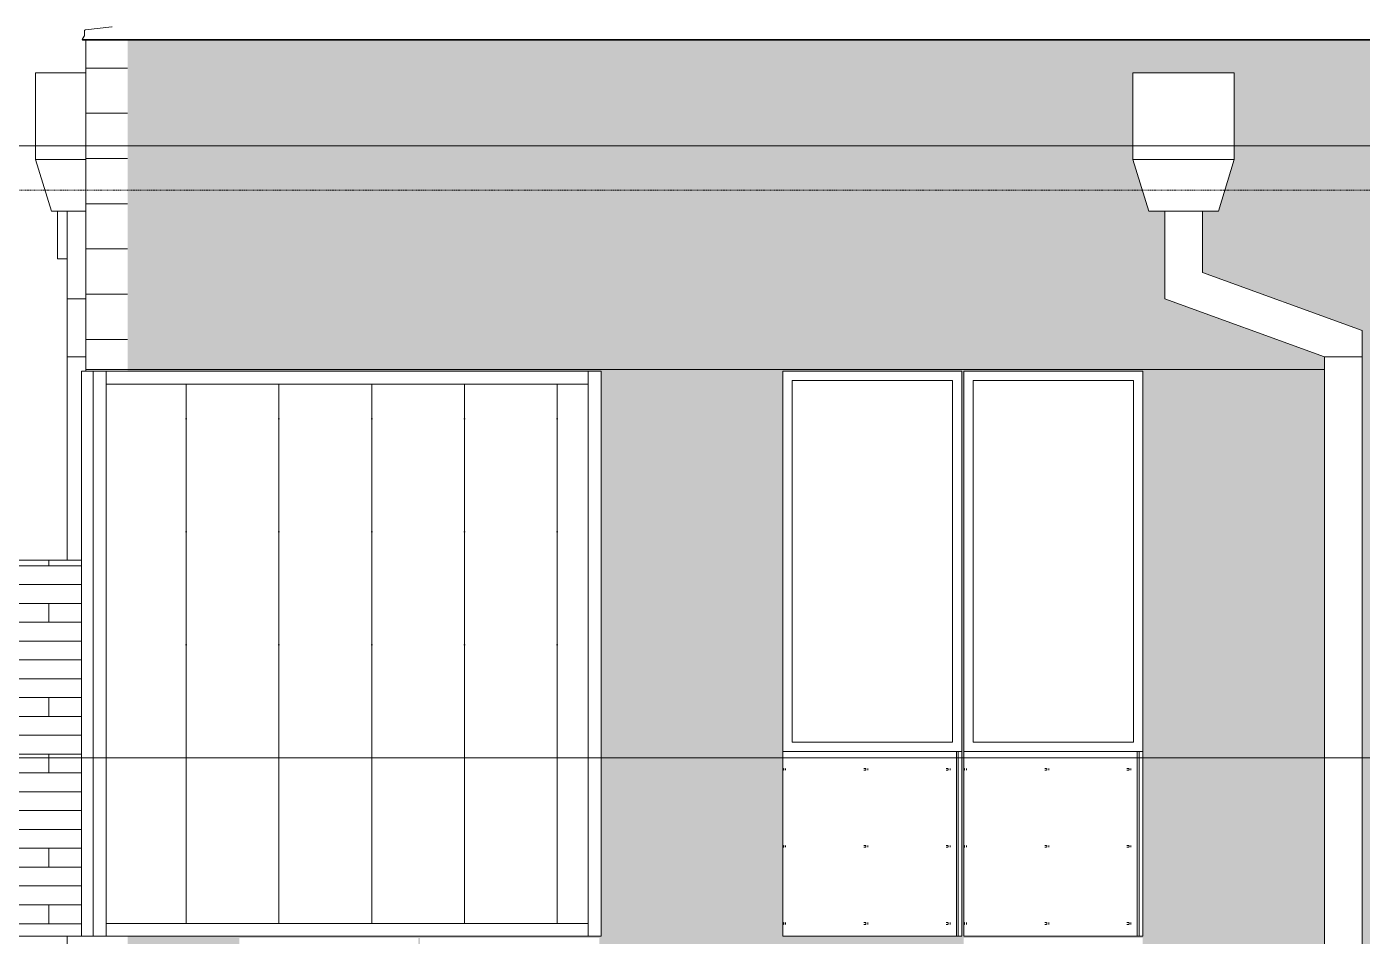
# Model space of a CAD drawing. Header units: inches. Extents: x 1747 to 7619, y -160 to 618.
# Drawn here: x 5073.1 to 5356.6, y 230.1 to 423.3 of the extents above; entities that cross this region are included whole.
import ezdxf

# ---------------------------------------------------------------- set-up
doc = ezdxf.new("R2010")
doc.units = ezdxf.units.IN
doc.header["$MEASUREMENT"] = 0
doc.linetypes.add('Aligning Line 1_8_', pattern=[0.25, 0.125, -0.125])
doc.linetypes.add('Grid Line 1_2_', pattern=[0.875, 0.5, -0.125, 0.125, -0.125])
for name, color, linetype, lineweight in [('0-4', 10, 'Continuous', 5), ('A-FLOR-1', 253, 'Continuous', 13), ('A-FLOR-LEVL-1', 51, 'Grid Line 1_2_', 9), ('A-GENM', 5, 'Continuous', 9), ('A-GLAZ', 151, 'Continuous', 13), ('A-GLAZ-1', 151, 'Continuous', 9), ('A-GLAZ-CWMG', 51, 'Continuous', 9), ('A-WALL', 113, 'Continuous', 13), ('A-WALL-PATT-1', 111, 'Continuous', 9), ('G-ANNO-SYMB-1', 9, 'Aligning Line 1_8_', 9)]:
    doc.layers.add(name, color=color, linetype=linetype, lineweight=lineweight)
pattern_1 = [(0, (7234.91, 140.604), (-120, 76.8), [0.392, -119.607]), (0, (7234.91, 140.996), (-120, 76.8), [0.392, -119.607]), (0, (7234.91, 150.204), (-120, 76.8), [0.392, -119.607]), (0, (7234.91, 150.596), (-120, 76.8), [0.392, -119.607]), (0, (7234.91, 159.804), (-120, 76.8), [0.392, -119.607]), (0, (7234.91, 160.196), (-120, 76.8), [0.392, -119.607]), (0, (7234.91, 169.404), (-120, 76.8), [0.392, -119.607]), (0, (7234.91, 169.796), (-120, 76.8), [0.392, -119.607]), (0, (7234.91, 179.004), (-120, 76.8), [0.392, -119.607]), (0, (7234.91, 179.396), (-120, 76.8), [0.392, -119.607]), (0, (7234.91, 188.604), (-120, 76.8), [0.392, -119.607]), (0, (7234.91, 188.996), (-120, 76.8), [0.392, -119.607]), (0, (7234.91, 198.204), (-120, 76.8), [0.392, -119.607]), (0, (7234.91, 198.596), (-120, 76.8), [0.392, -119.607]), (0, (7234.91, 207.804), (-120, 76.8), [0.392, -119.607]), (0, (7234.91, 208.196), (-120, 76.8), [0.392, -119.607]), (0, (7254.91, 140.604), (-120, 76.8), [0.392, -119.607]), (0, (7254.91, 140.996), (-120, 76.8), [0.392, -119.607]), (0, (7254.91, 150.204), (-120, 76.8), [0.392, -119.607]), (0, (7254.91, 150.596), (-120, 76.8), [0.392, -119.607]), (0, (7254.91, 159.804), (-120, 76.8), [0.392, -119.607]), (0, (7254.91, 160.196), (-120, 76.8), [0.392, -119.607]), (0, (7254.91, 169.404), (-120, 76.8), [0.392, -119.607]), (0, (7254.91, 169.796), (-120, 76.8), [0.392, -119.607]), (0, (7254.91, 179.004), (-120, 76.8), [0.392, -119.607]), (0, (7254.91, 179.396), (-120, 76.8), [0.392, -119.607]), (0, (7254.91, 188.604), (-120, 76.8), [0.392, -119.607]), (0, (7254.91, 188.996), (-120, 76.8), [0.392, -119.607]), (0, (7254.91, 198.204), (-120, 76.8), [0.392, -119.607]), (0, (7254.91, 198.596), (-120, 76.8), [0.392, -119.607]), (0, (7254.91, 207.804), (-120, 76.8), [0.392, -119.607]), (0, (7254.91, 208.196), (-120, 76.8), [0.392, -119.607]), (0, (7274.91, 140.604), (-120, 76.8), [0.392, -119.607]), (0, (7274.91, 140.996), (-120, 76.8), [0.392, -119.607]), (0, (7274.91, 150.204), (-120, 76.8), [0.392, -119.607]), (0, (7274.91, 150.596), (-120, 76.8), [0.392, -119.607]), (0, (7274.91, 159.804), (-120, 76.8), [0.392, -119.607]), (0, (7274.91, 160.196), (-120, 76.8), [0.392, -119.607]), (0, (7274.91, 169.404), (-120, 76.8), [0.392, -119.607]), (0, (7274.91, 169.796), (-120, 76.8), [0.392, -119.607]), (0, (7274.91, 179.004), (-120, 76.8), [0.392, -119.607]), (0, (7274.91, 179.396), (-120, 76.8), [0.392, -119.607]), (0, (7274.91, 188.604), (-120, 76.8), [0.392, -119.607]), (0, (7274.91, 188.996), (-120, 76.8), [0.392, -119.607]), (0, (7274.91, 198.204), (-120, 76.8), [0.392, -119.607]), (0, (7274.91, 198.596), (-120, 76.8), [0.392, -119.607]), (0, (7274.91, 207.804), (-120, 76.8), [0.392, -119.607]), (0, (7274.91, 208.196), (-120, 76.8), [0.392, -119.607]), (0, (7294.91, 140.604), (-120, 76.8), [0.392, -119.607]), (0, (7294.91, 140.996), (-120, 76.8), [0.392, -119.607]), (0, (7294.91, 150.204), (-120, 76.8), [0.392, -119.607]), (0, (7294.91, 150.596), (-120, 76.8), [0.392, -119.607]), (0, (7294.91, 159.804), (-120, 76.8), [0.392, -119.607]), (0, (7294.91, 160.196), (-120, 76.8), [0.392, -119.607]), (0, (7294.91, 169.404), (-120, 76.8), [0.392, -119.607]), (0, (7294.91, 169.796), (-120, 76.8), [0.392, -119.607]), (0, (7294.91, 179.004), (-120, 76.8), [0.392, -119.607]), (0, (7294.91, 179.396), (-120, 76.8), [0.392, -119.607]), (0, (7294.91, 188.604), (-120, 76.8), [0.392, -119.607]), (0, (7294.91, 188.996), (-120, 76.8), [0.392, -119.607]), (0, (7294.91, 198.204), (-120, 76.8), [0.392, -119.607]), (0, (7294.91, 198.596), (-120, 76.8), [0.392, -119.607]), (0, (7294.91, 207.804), (-120, 76.8), [0.392, -119.607]), (0, (7294.91, 208.196), (-120, 76.8), [0.392, -119.607]), (0, (7314.91, 140.604), (-120, 76.8), [0.392, -119.607]), (0, (7314.91, 140.996), (-120, 76.8), [0.392, -119.607]), (0, (7314.91, 150.204), (-120, 76.8), [0.392, -119.607]), (0, (7314.91, 150.596), (-120, 76.8), [0.392, -119.607]), (0, (7314.91, 159.804), (-120, 76.8), [0.392, -119.607]), (0, (7314.91, 160.196), (-120, 76.8), [0.392, -119.607]), (0, (7314.91, 169.404), (-120, 76.8), [0.392, -119.607]), (0, (7314.91, 169.796), (-120, 76.8), [0.392, -119.607]), (0, (7314.91, 179.004), (-120, 76.8), [0.392, -119.607]), (0, (7314.91, 179.396), (-120, 76.8), [0.392, -119.607]), (0, (7314.91, 188.604), (-120, 76.8), [0.392, -119.607]), (0, (7314.91, 188.996), (-120, 76.8), [0.392, -119.607]), (0, (7314.91, 198.204), (-120, 76.8), [0.392, -119.607]), (0, (7314.91, 198.596), (-120, 76.8), [0.392, -119.607]), (0, (7314.91, 207.804), (-120, 76.8), [0.392, -119.607]), (0, (7314.91, 208.196), (-120, 76.8), [0.392, -119.607]), (0, (7334.91, 140.604), (-120, 76.8), [0.392, -119.607]), (0, (7334.91, 140.996), (-120, 76.8), [0.392, -119.607]), (0, (7334.91, 150.204), (-120, 76.8), [0.392, -119.607]), (0, (7334.91, 150.596), (-120, 76.8), [0.392, -119.607]), (0, (7334.91, 159.804), (-120, 76.8), [0.392, -119.607]), (0, (7334.91, 160.196), (-120, 76.8), [0.392, -119.607]), (0, (7334.91, 169.404), (-120, 76.8), [0.392, -119.607]), (0, (7334.91, 169.796), (-120, 76.8), [0.392, -119.607]), (0, (7334.91, 179.004), (-120, 76.8), [0.392, -119.607]), (0, (7334.91, 179.396), (-120, 76.8), [0.392, -119.607]), (0, (7334.91, 188.604), (-120, 76.8), [0.392, -119.607]), (0, (7334.91, 188.996), (-120, 76.8), [0.392, -119.607]), (0, (7334.91, 198.204), (-120, 76.8), [0.392, -119.607]), (0, (7334.91, 198.596), (-120, 76.8), [0.392, -119.607]), (0, (7334.91, 207.804), (-120, 76.8), [0.392, -119.607]), (0, (7334.91, 208.196), (-120, 76.8), [0.392, -119.607]), (90, (7228.46, 155.2), (-120, 7e-15), [9.6, -67.2]), (90, (7234.91, 140.6), (-120, 7e-15), [0.392, -76.407]), (90, (7234.91, 150.2), (-120, 7e-15), [0.392, -76.407]), (90, (7234.91, 159.8), (-120, 7e-15), [0.392, -76.407]), (90, (7234.91, 169.4), (-120, 7e-15), [0.392, -76.407]), (90, (7234.91, 179), (-120, 7e-15), [0.392, -76.407]), (90, (7234.91, 188.6), (-120, 7e-15), [0.392, -76.407]), (90, (7234.91, 198.2), (-120, 7e-15), [0.392, -76.407]), (90, (7234.91, 207.8), (-120, 7e-15), [0.392, -76.407]), (90, (7235.3, 140.6), (-120, 7e-15), [0.392, -76.407]), (90, (7235.3, 150.2), (-120, 7e-15), [0.392, -76.407]), (90, (7235.3, 159.8), (-120, 7e-15), [0.392, -76.407]), (90, (7235.3, 169.4), (-120, 7e-15), [0.392, -76.407]), (90, (7235.3, 179), (-120, 7e-15), [0.392, -76.407]), (90, (7235.3, 188.6), (-120, 7e-15), [0.392, -76.407]), (90, (7235.3, 198.2), (-120, 7e-15), [0.392, -76.407]), (90, (7235.3, 207.8), (-120, 7e-15), [0.392, -76.407]), (90, (7244.61, 174.4), (-120, 7e-15), [9.6, -67.2]), (90, (7244.61, 203.2), (-120, 7e-15), [9.6, -67.2]), (90, (7254.91, 140.6), (-120, 7e-15), [0.392, -76.407]), (90, (7254.91, 150.2), (-120, 7e-15), [0.392, -76.407]), (90, (7254.91, 159.8), (-120, 7e-15), [0.392, -76.407]), (90, (7254.91, 169.4), (-120, 7e-15), [0.392, -76.407]), (90, (7254.91, 179), (-120, 7e-15), [0.392, -76.407]), (90, (7254.91, 188.6), (-120, 7e-15), [0.392, -76.407]), (90, (7254.91, 198.2), (-120, 7e-15), [0.392, -76.407]), (90, (7254.91, 207.8), (-120, 7e-15), [0.392, -76.407]), (90, (7255.3, 140.6), (-120, 7e-15), [0.392, -76.407]), (90, (7255.3, 150.2), (-120, 7e-15), [0.392, -76.407]), (90, (7255.3, 159.8), (-120, 7e-15), [0.392, -76.407]), (90, (7255.3, 169.4), (-120, 7e-15), [0.392, -76.407]), (90, (7255.3, 179), (-120, 7e-15), [0.392, -76.407]), (90, (7255.3, 188.6), (-120, 7e-15), [0.392, -76.407]), (90, (7255.3, 198.2), (-120, 7e-15), [0.392, -76.407]), (90, (7255.3, 207.8), (-120, 7e-15), [0.392, -76.407]), (90, (7274.91, 140.6), (-120, 7e-15), [0.392, -76.407]), (90, (7274.91, 150.2), (-120, 7e-15), [0.392, -76.407]), (90, (7274.91, 159.8), (-120, 7e-15), [0.392, -76.407]), (90, (7274.91, 169.4), (-120, 7e-15), [0.392, -76.407]), (90, (7274.91, 179), (-120, 7e-15), [0.392, -76.407]), (90, (7274.91, 188.6), (-120, 7e-15), [0.392, -76.407]), (90, (7274.91, 198.2), (-120, 7e-15), [0.392, -76.407]), (90, (7274.91, 207.8), (-120, 7e-15), [0.392, -76.407]), (90, (7275.3, 140.6), (-120, 7e-15), [0.392, -76.407]), (90, (7275.3, 150.2), (-120, 7e-15), [0.392, -76.407]), (90, (7275.3, 159.8), (-120, 7e-15), [0.392, -76.407]), (90, (7275.3, 169.4), (-120, 7e-15), [0.392, -76.407]), (90, (7275.3, 179), (-120, 7e-15), [0.392, -76.407]), (90, (7275.3, 188.6), (-120, 7e-15), [0.392, -76.407]), (90, (7275.3, 198.2), (-120, 7e-15), [0.392, -76.407]), (90, (7275.3, 207.8), (-120, 7e-15), [0.392, -76.407]), (90, (7285.16, 145.6), (-120, 7e-15), [9.6, -67.2]), (90, (7285.16, 184), (-120, 7e-15), [9.6, -67.2]), (90, (7294.91, 140.6), (-120, 7e-15), [0.392, -76.407]), (90, (7294.91, 150.2), (-120, 7e-15), [0.392, -76.407]), (90, (7294.91, 159.8), (-120, 7e-15), [0.392, -76.407]), (90, (7294.91, 169.4), (-120, 7e-15), [0.392, -76.407]), (90, (7294.91, 179), (-120, 7e-15), [0.392, -76.407]), (90, (7294.91, 188.6), (-120, 7e-15), [0.392, -76.407]), (90, (7294.91, 198.2), (-120, 7e-15), [0.392, -76.407]), (90, (7294.91, 207.8), (-120, 7e-15), [0.392, -76.407]), (90, (7295.3, 140.6), (-120, 7e-15), [0.392, -76.407]), (90, (7295.3, 150.2), (-120, 7e-15), [0.392, -76.407]), (90, (7295.3, 159.8), (-120, 7e-15), [0.392, -76.407]), (90, (7295.3, 169.4), (-120, 7e-15), [0.392, -76.407]), (90, (7295.3, 179), (-120, 7e-15), [0.392, -76.407]), (90, (7295.3, 188.6), (-120, 7e-15), [0.392, -76.407]), (90, (7295.3, 198.2), (-120, 7e-15), [0.392, -76.407]), (90, (7295.3, 207.8), (-120, 7e-15), [0.392, -76.407]), (90, (7305.99, 164.8), (-120, 7e-15), [9.6, -67.2]), (90, (7314.91, 140.6), (-120, 7e-15), [0.392, -76.407]), (90, (7314.91, 150.2), (-120, 7e-15), [0.392, -76.407]), (90, (7314.91, 159.8), (-120, 7e-15), [0.392, -76.407]), (90, (7314.91, 169.4), (-120, 7e-15), [0.392, -76.407]), (90, (7314.91, 179), (-120, 7e-15), [0.392, -76.407]), (90, (7314.91, 188.6), (-120, 7e-15), [0.392, -76.407]), (90, (7314.91, 198.2), (-120, 7e-15), [0.392, -76.407]), (90, (7314.91, 207.8), (-120, 7e-15), [0.392, -76.407]), (90, (7315.3, 140.6), (-120, 7e-15), [0.392, -76.407]), (90, (7315.3, 150.2), (-120, 7e-15), [0.392, -76.407]), (90, (7315.3, 159.8), (-120, 7e-15), [0.392, -76.407]), (90, (7315.3, 169.4), (-120, 7e-15), [0.392, -76.407]), (90, (7315.3, 179), (-120, 7e-15), [0.392, -76.407]), (90, (7315.3, 188.6), (-120, 7e-15), [0.392, -76.407]), (90, (7315.3, 198.2), (-120, 7e-15), [0.392, -76.407]), (90, (7315.3, 207.8), (-120, 7e-15), [0.392, -76.407]), (90, (7326.66, 136), (-120, 7e-15), [9.6, -67.2]), (90, (7326.66, 193.6), (-120, 7e-15), [9.6, -67.2]), (90, (7334.91, 140.6), (-120, 7e-15), [0.392, -76.407]), (90, (7334.91, 150.2), (-120, 7e-15), [0.392, -76.407]), (90, (7334.91, 159.8), (-120, 7e-15), [0.392, -76.407]), (90, (7334.91, 169.4), (-120, 7e-15), [0.392, -76.407]), (90, (7334.91, 179), (-120, 7e-15), [0.392, -76.407]), (90, (7334.91, 188.6), (-120, 7e-15), [0.392, -76.407]), (90, (7334.91, 198.2), (-120, 7e-15), [0.392, -76.407]), (90, (7334.91, 207.8), (-120, 7e-15), [0.392, -76.407]), (90, (7335.3, 140.6), (-120, 7e-15), [0.392, -76.407]), (90, (7335.3, 150.2), (-120, 7e-15), [0.392, -76.407]), (90, (7335.3, 159.8), (-120, 7e-15), [0.392, -76.407]), (90, (7335.3, 169.4), (-120, 7e-15), [0.392, -76.407]), (90, (7335.3, 179), (-120, 7e-15), [0.392, -76.407]), (90, (7335.3, 188.6), (-120, 7e-15), [0.392, -76.407]), (90, (7335.3, 198.2), (-120, 7e-15), [0.392, -76.407]), (90, (7335.3, 207.8), (-120, 7e-15), [0.392, -76.407]), (180, (7339.61, 136), (-120, 76.8), [120, 0, 0, 0]), (180, (7339.61, 145.6), (-120, 76.8), [120, 0, 0, 0]), (180, (7339.61, 155.2), (-120, 76.8), [120, 0, 0, 0]), (180, (7339.61, 164.8), (-120, 76.8), [120, 0, 0, 0]), (180, (7339.61, 174.4), (-120, 76.8), [120, 0, 0, 0]), (180, (7339.61, 184), (-120, 76.8), [120, 0, 0, 0]), (180, (7339.61, 193.6), (-120, 76.8), [120, 0, 0, 0]), (180, (7339.61, 203.2), (-120, 76.8), [120, 0, 0, 0])]

# ---------------------------------------------------------------- blocks, each defined once
blk = doc.blocks.new('CTR - 2nd Phase_rvt-2-BUILDING ELEVATION - NORTH')
at = {"layer": 'A-FLOR-1'}
for p, q in [((-12124.59, 374), (-12124.59, 384.1)), ((-12122.56, 374), (-12124.59, 374))]:
    blk.add_line(p, q, dxfattribs=at)
at = {"layer": 'A-FLOR-LEVL-1'}
for p, q in [((-12558.48, 398), (-9609.49, 398)), ((-12558.48, 268), (-9609.49, 268))]:
    blk.add_line(p, q, dxfattribs=at)
at = {"layer": 'G-ANNO-SYMB-1'}
blk.add_line((-12461.79, 388.59), (-9706.16, 388.59), dxfattribs=at)
blk = doc.blocks.new('CTR - 1st Phase - Common Walls_rvt-2-BUILDING ELEVATION - NORTH')
at = {"layer": 'A-FLOR-LEVL-1'}
for p, q in [((-12558.48, 398), (-9609.49, 398)), ((-12558.48, 268), (-9609.49, 268))]:
    blk.add_line(p, q, dxfattribs=at)
blk = doc.blocks.new('Basic Wall _ EXT - FIBER CEMENT - SMALL - ___-1820300-BUILDING ELEVATION - NORTH')
at = {"layer": 'A-WALL'}
for p, q in [((-12113.06, 423.28), (-12118.64, 422.6)), ((-12113, 423.28), (-12113.06, 423.28)), ((-12118.9, 421.3), (-12119.37, 420.57)), ((-12119.37, 420.57), (-12119.18, 420.45)), ((-12118.86, 422.35), (-12118.86, 421.44))]:
    blk.add_line(p, q, dxfattribs=at)
at = {"layer": 'A-WALL', "flags": 128}
for points in [[(-12118.64, 422.6), (-12118.7, 422.59), (-12118.75, 422.56), (-12118.8, 422.52), (-12118.83, 422.47), (-12118.85, 422.41), (-12118.86, 422.35)], [(-12119.18, 420.45), (-12119.13, 420.43), (-12119.06, 420.42)], [(-12118.86, 421.44), (-12118.87, 421.39), (-12118.88, 421.35), (-12118.9, 421.3)]]:
    blk.add_lwpolyline(points, dxfattribs=at)
blk = doc.blocks.new('Basic Wall _ EXT - FIBER CEMENT - SMALL - ___-1820306-BUILDING ELEVATION - NORTH')
at = {"layer": 'A-WALL'}
for p, q in [((-12118.64, 422.6), (-12113.06, 423.28)), ((-12113.06, 423.28), (-12113, 423.28)), ((-12119.37, 420.57), (-12118.9, 421.3)), ((-12119.18, 420.45), (-12119.37, 420.57)), ((-12119.37, 420.57), (-9979.41, 420.57)), ((-12119.05, 420.42), (-9979.73, 420.42)), ((-12118.86, 421.44), (-12118.86, 422.35))]:
    blk.add_line(p, q, dxfattribs=at)
at = {"layer": 'A-WALL', "flags": 128}
for points in [[(-12118.86, 422.35), (-12118.85, 422.41), (-12118.83, 422.47), (-12118.8, 422.52), (-12118.75, 422.56), (-12118.7, 422.59), (-12118.64, 422.6)], [(-12119.05, 420.42), (-12119.06, 420.42), (-12119.13, 420.43), (-12119.18, 420.45)], [(-12118.9, 421.3), (-12118.88, 421.35), (-12118.87, 421.39), (-12118.86, 421.44)]]:
    blk.add_lwpolyline(points, dxfattribs=at)
blk = doc.blocks.new('Rectangular Mullion - Profile_Polycarbonate_right-1741241-BUILDING ELEVATION - NORTH')
at = {"layer": 'A-GLAZ-CWMG'}
for p, q in [((-12119.53, 350.12), (-12117.03, 350.12)), ((-12119.53, 350.12), (-12119.53, 230.12)), ((-12117.03, 230.12), (-12117.03, 350.12)), ((-12117.03, 230.12), (-12119.53, 230.12))]:
    blk.add_line(p, q, dxfattribs=at)
blk = doc.blocks.new('Rectangular Mullion - Profile_Polycarbonate_Upper and left-1987575-BUILDING ELEVATION - NORTH')
at = {"layer": 'A-GLAZ-CWMG'}
for p, q in [((-12114.28, 347.37), (-12114.28, 350.12)), ((-12011.95, 350.12), (-12114.28, 350.12)), ((-12011.95, 350.12), (-12011.95, 347.37)), ((-12114.28, 347.37), (-12011.95, 347.37))]:
    blk.add_line(p, q, dxfattribs=at)
blk = doc.blocks.new('Rectangular Mullion - Profile_Polycarbonate_Lower-1987576-BUILDING ELEVATION - NORTH')
at = {"layer": 'A-GLAZ-CWMG'}
for p, q in [((-12114.28, 230.12), (-12114.28, 232.87)), ((-12011.95, 232.87), (-12114.28, 232.87)), ((-12011.95, 232.87), (-12011.95, 230.12)), ((-12114.28, 230.12), (-12011.95, 230.12))]:
    blk.add_line(p, q, dxfattribs=at)
blk = doc.blocks.new('Rectangular Mullion - Profile_Polycarbonate_Upper and left-1739822-BUILDING ELEVATION - NORTH')
at = {"layer": 'A-GLAZ-CWMG'}
for p, q in [((-12011.95, 350.12), (-12009.2, 350.12)), ((-12011.95, 350.12), (-12011.95, 230.12)), ((-12009.2, 230.12), (-12009.2, 350.12)), ((-12009.2, 230.12), (-12011.95, 230.12))]:
    blk.add_line(p, q, dxfattribs=at)
blk = doc.blocks.new('Rectangular Mullion - Profile_Polycarbonate_right-1739823-BUILDING ELEVATION - NORTH')
at = {"layer": 'A-GLAZ-CWMG'}
for p, q in [((-12117.03, 350.12), (-12114.28, 350.12)), ((-12114.28, 230.12), (-12114.28, 350.12)), ((-12114.28, 230.12), (-12117.03, 230.12))]:
    blk.add_line(p, q, dxfattribs=at)
blk = doc.blocks.new('_THE_ WINDOW _ DOOR - Window - 3rd Floor-V18-BUILDING ELEVATION - NORTH')
at = {"layer": 'A-GLAZ-1'}
h = blk.add_hatch(dxfattribs=at)
h.set_pattern_fill('FP_38', color=256, style=0, pattern_type=2)
h.set_pattern_definition([(0, (-11355.04, 287.55), (-38.4, 120.38), [0.392, -38.007]), (0, (-11355.04, 287.95), (-38.4, 120.38), [0.392, -38.007]), (0, (-11355.04, 303.91), (-38.4, 120.38), [0.392, -38.007]), (0, (-11355.04, 304.3), (-38.4, 120.38), [0.392, -38.007]), (0, (-11355.04, 320.27), (-38.4, 120.38), [0.392, -38.007]), (0, (-11355.04, 320.66), (-38.4, 120.38), [0.392, -38.007]), (0, (-11355.04, 336.62), (-38.4, 120.38), [0.392, -38.007]), (0, (-11355.04, 337.02), (-38.4, 120.38), [0.392, -38.007]), (0, (-11355.04, 352.98), (-38.4, 120.38), [0.392, -38.007]), (0, (-11355.04, 353.38), (-38.4, 120.38), [0.392, -38.007]), (0, (-11355.04, 369.34), (-38.4, 120.38), [0.392, -38.007]), (0, (-11355.04, 369.73), (-38.4, 120.375), [0.392, -38.007]), (0, (-11355.04, 385.7), (-38.4, 120.375), [0.392, -38.007]), (0, (-11355.04, 386.09), (-38.4, 120.375), [0.392, -38.007]), (0, (-11355.04, 402.05), (-38.4, 120.375), [0.392, -38.007]), (0, (-11355.04, 402.45), (-38.4, 120.375), [0.392, -38.007]), (0, (-11337.59, 287.55), (-38.4, 120.38), [0.392, -38.007]), (0, (-11337.59, 287.95), (-38.4, 120.38), [0.392, -38.007]), (0, (-11337.59, 303.91), (-38.4, 120.38), [0.392, -38.007]), (0, (-11337.59, 304.3), (-38.4, 120.38), [0.392, -38.007]), (0, (-11337.59, 320.27), (-38.4, 120.38), [0.392, -38.007]), (0, (-11337.59, 320.66), (-38.4, 120.38), [0.392, -38.007]), (0, (-11337.59, 336.62), (-38.4, 120.38), [0.392, -38.007]), (0, (-11337.59, 337.02), (-38.4, 120.38), [0.392, -38.007]), (0, (-11337.59, 352.98), (-38.4, 120.38), [0.392, -38.007]), (0, (-11337.59, 353.38), (-38.4, 120.38), [0.392, -38.007]), (0, (-11337.59, 369.34), (-38.4, 120.375), [0.392, -38.007]), (0, (-11337.59, 369.73), (-38.4, 120.375), [0.392, -38.007]), (0, (-11337.59, 385.7), (-38.4, 120.375), [0.392, -38.007]), (0, (-11337.59, 386.09), (-38.4, 120.375), [0.392, -38.007]), (0, (-11337.59, 402.05), (-38.4, 120.375), [0.392, -38.007]), (0, (-11337.59, 402.45), (-38.4, 120.375), [0.392, -38.007]), (0, (-11320.14, 287.55), (-38.4, 120.38), [0.392, -38.007]), (0, (-11320.14, 287.95), (-38.4, 120.38), [0.392, -38.007]), (0, (-11320.14, 303.91), (-38.4, 120.38), [0.392, -38.007]), (0, (-11320.14, 304.3), (-38.4, 120.38), [0.392, -38.007]), (0, (-11320.14, 320.27), (-38.4, 120.38), [0.392, -38.007]), (0, (-11320.14, 320.66), (-38.4, 120.38), [0.392, -38.007]), (0, (-11320.14, 336.62), (-38.4, 120.38), [0.392, -38.007]), (0, (-11320.14, 337.02), (-38.4, 120.38), [0.392, -38.007]), (0, (-11320.14, 352.98), (-38.4, 120.38), [0.392, -38.007]), (0, (-11320.14, 353.38), (-38.4, 120.38), [0.392, -38.007]), (0, (-11320.14, 369.34), (-38.4, 120.375), [0.392, -38.007]), (0, (-11320.14, 369.73), (-38.4, 120.375), [0.392, -38.007]), (0, (-11320.14, 385.7), (-38.4, 120.375), [0.392, -38.007]), (0, (-11320.14, 386.09), (-38.4, 120.375), [0.392, -38.007]), (0, (-11320.14, 402.05), (-38.4, 120.375), [0.392, -38.007]), (0, (-11320.14, 402.45), (-38.4, 120.375), [0.392, -38.007]), (90, (-11356.777, 285), (-38.4, 2e-15), [120, -0.375]), (90, (-11356.402, 285), (-38.4, 2e-15), [120, -0.375]), (90, (-11355.036, 287.554), (-38.4, 2e-15), [0.392, -119.982]), (90, (-11355.036, 303.91), (-38.4, 2e-15), [0.392, -119.982]), (90, (-11355.036, 320.268), (-38.4, 2e-15), [0.392, -119.982]), (90, (-11355.036, 336.625), (-38.4, 2e-15), [0.392, -119.982]), (90, (-11355.036, 352.982), (-38.4, 2e-15), [0.392, -119.982]), (90, (-11355.036, 369.34), (-38.4, 2e-15), [0.392, -119.982]), (90, (-11355.036, 385.697), (-38.4, 2e-15), [0.392, -119.982]), (90, (-11355.036, 402.054), (-38.4, 2e-15), [0.392, -119.982]), (90, (-11354.643, 287.554), (-38.4, 2e-15), [0.392, -119.982]), (90, (-11354.643, 303.91), (-38.4, 2e-15), [0.392, -119.982]), (90, (-11354.643, 320.268), (-38.4, 2e-15), [0.392, -119.982]), (90, (-11354.643, 336.625), (-38.4, 2e-15), [0.392, -119.982]), (90, (-11354.643, 352.982), (-38.4, 2e-15), [0.392, -119.982]), (90, (-11354.643, 369.34), (-38.4, 2e-15), [0.392, -119.982]), (90, (-11354.643, 385.697), (-38.4, 2e-15), [0.392, -119.982]), (90, (-11354.643, 402.054), (-38.4, 2e-15), [0.392, -119.982]), (90, (-11337.586, 287.554), (-38.4, 2e-15), [0.392, -119.982]), (90, (-11337.586, 303.91), (-38.4, 2e-15), [0.392, -119.982]), (90, (-11337.586, 320.268), (-38.4, 2e-15), [0.392, -119.982]), (90, (-11337.586, 336.625), (-38.4, 2e-15), [0.392, -119.982]), (90, (-11337.586, 352.982), (-38.4, 2e-15), [0.392, -119.982]), (90, (-11337.586, 369.34), (-38.4, 2e-15), [0.392, -119.982]), (90, (-11337.586, 385.697), (-38.4, 2e-15), [0.392, -119.982]), (90, (-11337.586, 402.054), (-38.4, 2e-15), [0.392, -119.982]), (90, (-11337.193, 287.554), (-38.4, 2e-15), [0.392, -119.982]), (90, (-11337.193, 303.91), (-38.4, 2e-15), [0.392, -119.982]), (90, (-11337.193, 320.268), (-38.4, 2e-15), [0.392, -119.982]), (90, (-11337.193, 336.625), (-38.4, 2e-15), [0.392, -119.982]), (90, (-11337.193, 352.982), (-38.4, 2e-15), [0.392, -119.982]), (90, (-11337.193, 369.34), (-38.4, 2e-15), [0.392, -119.982]), (90, (-11337.193, 385.697), (-38.4, 2e-15), [0.392, -119.982]), (90, (-11337.193, 402.054), (-38.4, 2e-15), [0.392, -119.982]), (90, (-11320.136, 287.554), (-38.4, 2e-15), [0.392, -119.982]), (90, (-11320.136, 303.91), (-38.4, 2e-15), [0.392, -119.982]), (90, (-11320.136, 320.268), (-38.4, 2e-15), [0.392, -119.982]), (90, (-11320.136, 336.625), (-38.4, 2e-15), [0.392, -119.982]), (90, (-11320.136, 352.982), (-38.4, 2e-15), [0.392, -119.982]), (90, (-11320.136, 369.34), (-38.4, 2e-15), [0.392, -119.982]), (90, (-11320.136, 385.697), (-38.4, 2e-15), [0.392, -119.982]), (90, (-11320.136, 402.054), (-38.4, 2e-15), [0.392, -119.982]), (90, (-11319.743, 287.554), (-38.4, 2e-15), [0.392, -119.982]), (90, (-11319.743, 303.91), (-38.4, 2e-15), [0.392, -119.982]), (90, (-11319.743, 320.268), (-38.4, 2e-15), [0.392, -119.982]), (90, (-11319.743, 336.625), (-38.4, 2e-15), [0.392, -119.982]), (90, (-11319.743, 352.982), (-38.4, 2e-15), [0.392, -119.982]), (90, (-11319.743, 369.34), (-38.4, 2e-15), [0.392, -119.982]), (90, (-11319.743, 385.697), (-38.4, 2e-15), [0.392, -119.982]), (90, (-11319.743, 402.054), (-38.4, 2e-15), [0.392, -119.982]), (180, (-11318.38, 284.62), (-38.4, 120.38), [38.025, -0.375]), (180, (-11318.38, 285), (-38.4, 120.38), [38.025, -0.375])])
h.paths.add_polyline_path([(-11356.78, 230.12), (-11356.78, 269.37), (-11394.8, 269.37), (-11394.8, 230.12), (-11358.78, 230.12)], flags=0)
at = {"layer": 'A-GLAZ'}
for p, q in [((-11356.78, 350.12), (-11394.8, 350.12)), ((-11394.8, 350.12), (-11394.8, 269.37)), ((-11356.78, 269.37), (-11356.78, 350.12)), ((-11392.8, 271.37), (-11392.8, 348.12)), ((-11392.8, 348.12), (-11358.78, 348.12)), ((-11358.78, 348.12), (-11358.78, 271.37)), ((-11394.8, 269.37), (-11356.78, 269.37)), ((-11394.8, 269.37), (-11394.8, 230.12)), ((-11358.78, 271.37), (-11392.8, 271.37)), ((-11356.78, 230.12), (-11356.78, 269.37)), ((-11394.8, 230.12), (-11356.78, 230.12))]:
    blk.add_line(p, q, dxfattribs=at)
blk = doc.blocks.new('077123 - Manufactured Gutters and Downspouts - 077123 - Manufactured Gutters and Downspouts-1955134-BUILDING ELEVATION - NORTH')
at = {"layer": 'A-GENM'}
for p, q in [((-11896.29, 413.51), (-11874.77, 413.51)), ((-11896.29, 395.11), (-11896.29, 413.51)), ((-11874.77, 395.11), (-11874.77, 413.51)), ((-11892.94, 384.1), (-11896.29, 395.11)), ((-11874.77, 395.11), (-11896.29, 395.11)), ((-11878.13, 384.1), (-11874.77, 395.11)), ((-11878.13, 384.1), (-11892.94, 384.1)), ((-11889.53, 384.1), (-11889.53, 365.5)), ((-11881.53, 371.1), (-11881.53, 384.1)), ((-11847.6, 358.75), (-11881.53, 371.1)), ((-11889.53, 365.5), (-11855.6, 353.15)), ((-11847.6, 353.15), (-11847.6, 358.75)), ((-11855.6, 102.78), (-11855.6, 353.15)), ((-11847.6, 353.15), (-11855.6, 353.15)), ((-11855.6, 353.15), (-11847.6, 353.15)), ((-11847.6, 353.15), (-11847.6, 102.78))]:
    blk.add_line(p, q, dxfattribs=at)
blk = doc.blocks.new('077123 - Manufactured Gutters and Downspouts - 077123 - Manufactured Gutters and Downspouts-V50-BUILDING ELEVATION - NORTH')
at = {"layer": 'A-GENM'}
for p, q in [((-12129.25, 413.51), (-12118.59, 413.51)), ((-12129.25, 413.51), (-12129.25, 395.11)), ((-12129.25, 395.11), (-12125.9, 384.1)), ((-12118.59, 395.11), (-12129.25, 395.11)), ((-12125.9, 384.1), (-12118.59, 384.1)), ((-12122.56, 365.5), (-12122.56, 384.1)), ((-12122.56, 353.15), (-12122.56, 365.5)), ((-12122.56, 365.5), (-12118.59, 365.5)), ((-12118.59, 353.15), (-12122.56, 353.15)), ((-12122.56, 353.15), (-12122.56, 310)), ((-12122.56, 353.15), (-12118.59, 353.15)), ((-12122.56, 230.12), (-12122.56, 102.78))]:
    blk.add_line(p, q, dxfattribs=at)

msp = doc.modelspace()

# ---------------------------------------------------------------- hatches: boundary and pattern name
at = {"layer": 'A-WALL-PATT-1'}
h = msp.add_hatch(dxfattribs=at)
h.set_pattern_fill('FP_31', color=256, style=0, pattern_type=2)
h.set_pattern_definition(pattern_1)
h.paths.add_polyline_path([(5086.897, 350.5), (5094.5213, 350.5), (5094.5213, 420.4154), (5085.6463, 420.4154), (5085.6463, 350.5)], flags=0)
h = msp.add_hatch(dxfattribs=at)
h.set_pattern_fill('FP_31', color=256, style=0, pattern_type=2)
h.set_pattern_definition(pattern_1)
h.paths.add_polyline_path([(5094.5213, 350.5), (5348.6338, 350.5), (5348.6338, 353.1528), (5314.7047, 365.502), (5314.7047, 384.1037), (5311.3, 384.1037), (5307.9474, 395.1126), (5307.9474, 413.5074), (5329.4619, 413.5074), (5329.4619, 395.1126), (5326.1093, 384.1037), (5322.7047, 384.1037), (5322.7047, 371.1037), (5356.6338, 358.7545), (5356.6338, 350.5), (5801.0588, 350.5), (5801.0588, 353.1528), (5767.1297, 365.502), (5767.1297, 384.1037), (5763.725, 384.1037), (5760.3724, 395.1126), (5760.3724, 413.5074), (5781.8869, 413.5074), (5781.8869, 395.1126), (5778.5343, 384.1037), (5775.1297, 384.1037), (5775.1297, 371.1037), (5809.0588, 358.7545), (5809.0588, 350.5), (6108.2588, 350.5), (6108.2588, 358.7545), (6142.188, 371.1037), (6142.188, 384.1037), (6138.7833, 384.1037), (6135.4307, 395.1126), (6135.4307, 413.5074), (6156.9453, 413.5074), (6156.9453, 395.1126), (6153.5927, 384.1037), (6150.188, 384.1037), (6150.188, 365.502), (6116.2588, 353.1528), (6116.2588, 350.5), (6415.4588, 350.5), (6415.4588, 358.7545), (6449.388, 371.1037), (6449.388, 384.1037), (6445.9833, 384.1037), (6442.6307, 395.1126), (6442.6307, 413.5074), (6464.1453, 413.5074), (6464.1453, 395.1126), (6460.7927, 384.1037), (6457.388, 384.1037), (6457.388, 365.502), (6423.4588, 353.1528), (6423.4588, 350.5), (6769.2463, 350.5), (6769.2463, 358.7545), (6803.1755, 371.1037), (6803.1755, 384.1037), (6799.7708, 384.1037), (6796.4182, 395.1126), (6796.4182, 413.5074), (6817.9328, 413.5074), (6817.9328, 395.1126), (6814.5802, 384.1037), (6811.1755, 384.1037), (6811.1755, 365.502), (6777.2463, 353.1528), (6777.2463, 350.5), (7076.4463, 350.5), (7076.4463, 353.1528), (7042.5172, 365.502), (7042.5172, 384.1037), (7039.1125, 384.1037), (7035.7599, 395.1126), (7035.7599, 413.5074), (7057.2744, 413.5074), (7057.2744, 395.1126), (7053.9218, 384.1037), (7050.5172, 384.1037), (7050.5172, 371.1037), (7084.4463, 358.7545), (7084.4463, 350.5), (7224.0463, 350.5), (7224.0463, 420.4154), (5094.5213, 420.4154), (5094.5213, 353.5367)], flags=0)
h = msp.add_hatch(dxfattribs=at)
h.set_pattern_fill('FP_30', color=256, style=0, pattern_type=2)
h.set_pattern_definition([(0, (7193.2, 112.3), (-38.4, 120.375), [0.392, -38.007]), (0, (7193.2, 112.7), (-38.4, 120.375), [0.392, -38.007]), (0, (7193.2, 128.66), (-38.4, 120.375), [0.392, -38.007]), (0, (7193.2, 129.05), (-38.4, 120.375), [0.392, -38.007]), (0, (7193.2, 145.02), (-38.4, 120.375), [0.392, -38.007]), (0, (7193.2, 145.41), (-38.4, 120.375), [0.392, -38.007]), (0, (7193.2, 161.38), (-38.4, 120.375), [0.392, -38.007]), (0, (7193.2, 161.77), (-38.4, 120.375), [0.392, -38.007]), (0, (7193.2, 177.73), (-38.4, 120.375), [0.392, -38.007]), (0, (7193.2, 178.12), (-38.4, 120.375), [0.392, -38.007]), (0, (7193.2, 194.09), (-38.4, 120.375), [0.392, -38.007]), (0, (7193.2, 194.48), (-38.4, 120.375), [0.392, -38.007]), (0, (7193.2, 210.45), (-38.4, 120.375), [0.392, -38.007]), (0, (7193.2, 210.84), (-38.4, 120.375), [0.392, -38.007]), (0, (7193.2, 226.8), (-38.4, 120.375), [0.392, -38.007]), (0, (7193.2, 227.2), (-38.4, 120.375), [0.392, -38.007]), (0, (7210.65, 112.3), (-38.4, 120.375), [0.392, -38.007]), (0, (7210.65, 112.7), (-38.4, 120.375), [0.392, -38.007]), (0, (7210.65, 128.66), (-38.4, 120.375), [0.392, -38.007]), (0, (7210.65, 129.05), (-38.4, 120.375), [0.392, -38.007]), (0, (7210.65, 145.02), (-38.4, 120.375), [0.392, -38.007]), (0, (7210.65, 145.41), (-38.4, 120.375), [0.392, -38.007]), (0, (7210.65, 161.38), (-38.4, 120.375), [0.392, -38.007]), (0, (7210.65, 161.77), (-38.4, 120.375), [0.392, -38.007]), (0, (7210.65, 177.73), (-38.4, 120.375), [0.392, -38.007]), (0, (7210.65, 178.12), (-38.4, 120.375), [0.392, -38.007]), (0, (7210.65, 194.09), (-38.4, 120.375), [0.392, -38.007]), (0, (7210.65, 194.48), (-38.4, 120.375), [0.392, -38.007]), (0, (7210.65, 210.45), (-38.4, 120.375), [0.392, -38.007]), (0, (7210.65, 210.84), (-38.4, 120.375), [0.392, -38.007]), (0, (7210.65, 226.8), (-38.4, 120.375), [0.392, -38.007]), (0, (7210.65, 227.2), (-38.4, 120.375), [0.392, -38.007]), (0, (7228.1, 112.3), (-38.4, 120.375), [0.392, -38.007]), (0, (7228.1, 112.7), (-38.4, 120.375), [0.392, -38.007]), (0, (7228.1, 128.66), (-38.4, 120.375), [0.392, -38.007]), (0, (7228.1, 129.05), (-38.4, 120.375), [0.392, -38.007]), (0, (7228.1, 145.02), (-38.4, 120.375), [0.392, -38.007]), (0, (7228.1, 145.41), (-38.4, 120.375), [0.392, -38.007]), (0, (7228.1, 161.38), (-38.4, 120.375), [0.392, -38.007]), (0, (7228.1, 161.77), (-38.4, 120.375), [0.392, -38.007]), (0, (7228.1, 177.73), (-38.4, 120.375), [0.392, -38.007]), (0, (7228.1, 178.12), (-38.4, 120.375), [0.392, -38.007]), (0, (7228.1, 194.09), (-38.4, 120.375), [0.392, -38.007]), (0, (7228.1, 194.48), (-38.4, 120.375), [0.392, -38.007]), (0, (7228.1, 210.45), (-38.4, 120.375), [0.392, -38.007]), (0, (7228.1, 210.84), (-38.4, 120.375), [0.392, -38.007]), (0, (7228.1, 226.8), (-38.4, 120.375), [0.392, -38.007]), (0, (7228.1, 227.2), (-38.4, 120.375), [0.392, -38.007]), (90, (7191.46, 109.75), (-38.4, 2e-15), [120, -0.375]), (90, (7191.834, 109.75), (-38.4, 2e-15), [120, -0.375]), (90, (7193.2, 112.304), (-38.4, 2e-15), [0.392, -119.982]), (90, (7193.2, 128.66), (-38.4, 2e-15), [0.392, -119.982]), (90, (7193.2, 145.018), (-38.4, 2e-15), [0.392, -119.982]), (90, (7193.2, 161.375), (-38.4, 2e-15), [0.392, -119.982]), (90, (7193.2, 177.732), (-38.4, 2e-15), [0.392, -119.982]), (90, (7193.2, 194.09), (-38.4, 2e-15), [0.392, -119.982]), (90, (7193.2, 210.447), (-38.4, 2e-15), [0.392, -119.982]), (90, (7193.2, 226.804), (-38.4, 2e-15), [0.392, -119.982]), (90, (7193.593, 112.304), (-38.4, 2e-15), [0.392, -119.982]), (90, (7193.593, 128.66), (-38.4, 2e-15), [0.392, -119.982]), (90, (7193.593, 145.018), (-38.4, 2e-15), [0.392, -119.982]), (90, (7193.593, 161.375), (-38.4, 2e-15), [0.392, -119.982]), (90, (7193.593, 177.732), (-38.4, 2e-15), [0.392, -119.982]), (90, (7193.593, 194.09), (-38.4, 2e-15), [0.392, -119.982]), (90, (7193.593, 210.447), (-38.4, 2e-15), [0.392, -119.982]), (90, (7193.593, 226.804), (-38.4, 2e-15), [0.392, -119.982]), (90, (7210.65, 112.304), (-38.4, 2e-15), [0.392, -119.982]), (90, (7210.65, 128.66), (-38.4, 2e-15), [0.392, -119.982]), (90, (7210.65, 145.018), (-38.4, 2e-15), [0.392, -119.982]), (90, (7210.65, 161.375), (-38.4, 2e-15), [0.392, -119.982]), (90, (7210.65, 177.732), (-38.4, 2e-15), [0.392, -119.982]), (90, (7210.65, 194.09), (-38.4, 2e-15), [0.392, -119.982]), (90, (7210.65, 210.447), (-38.4, 2e-15), [0.392, -119.982]), (90, (7210.65, 226.804), (-38.4, 2e-15), [0.392, -119.982]), (90, (7211.043, 112.304), (-38.4, 2e-15), [0.392, -119.982]), (90, (7211.043, 128.66), (-38.4, 2e-15), [0.392, -119.982]), (90, (7211.043, 145.018), (-38.4, 2e-15), [0.392, -119.982]), (90, (7211.043, 161.375), (-38.4, 2e-15), [0.392, -119.982]), (90, (7211.043, 177.732), (-38.4, 2e-15), [0.392, -119.982]), (90, (7211.043, 194.09), (-38.4, 2e-15), [0.392, -119.982]), (90, (7211.043, 210.447), (-38.4, 2e-15), [0.392, -119.982]), (90, (7211.043, 226.804), (-38.4, 2e-15), [0.392, -119.982]), (90, (7228.1, 112.304), (-38.4, 2e-15), [0.392, -119.982]), (90, (7228.1, 128.66), (-38.4, 2e-15), [0.392, -119.982]), (90, (7228.1, 145.018), (-38.4, 2e-15), [0.392, -119.982]), (90, (7228.1, 161.375), (-38.4, 2e-15), [0.392, -119.982]), (90, (7228.1, 177.732), (-38.4, 2e-15), [0.392, -119.982]), (90, (7228.1, 194.09), (-38.4, 2e-15), [0.392, -119.982]), (90, (7228.1, 210.447), (-38.4, 2e-15), [0.392, -119.982]), (90, (7228.1, 226.804), (-38.4, 2e-15), [0.392, -119.982]), (90, (7228.493, 112.304), (-38.4, 2e-15), [0.392, -119.982]), (90, (7228.493, 128.66), (-38.4, 2e-15), [0.392, -119.982]), (90, (7228.493, 145.018), (-38.4, 2e-15), [0.392, -119.982]), (90, (7228.493, 161.375), (-38.4, 2e-15), [0.392, -119.982]), (90, (7228.493, 177.732), (-38.4, 2e-15), [0.392, -119.982]), (90, (7228.493, 194.09), (-38.4, 2e-15), [0.392, -119.982]), (90, (7228.493, 210.447), (-38.4, 2e-15), [0.392, -119.982]), (90, (7228.493, 226.804), (-38.4, 2e-15), [0.392, -119.982]), (180, (7229.86, 109.38), (-38.4, 120.375), [38.025, -0.375]), (180, (7229.86, 109.75), (-38.4, 120.375), [38.025, -0.375])])
h.paths.add_polyline_path([(5094.5213, 109.75), (5118.2338, 109.75), (5118.2338, 229.75), (5156.2588, 229.75), (5156.2588, 109.75), (5156.6338, 109.75), (5156.6338, 229.75), (5194.6588, 229.75), (5194.6588, 109.75), (5233.6213, 109.75), (5233.6213, 178), (5272.0213, 178), (5272.0213, 229.75), (5310.0463, 229.75), (5310.0463, 178), (5348.4463, 178), (5348.4463, 109.75), (5348.6338, 109.75), (5348.6338, 350.5), (5094.5213, 350.5), (5094.5213, 350.125), (5195.0338, 350.125), (5195.0338, 230.125), (5094.5213, 230.125), (5094.5213, 148.5015)], flags=0)
h.paths.add_polyline_path([(7115.2213, 109.75), (7115.2213, 229.75), (7153.2463, 229.75), (7153.2463, 109.75), (7153.6213, 109.75), (7153.6213, 229.75), (7191.6463, 229.75), (7191.6463, 109.75), (7224.0463, 109.75), (7224.0463, 230.125), (7115.0338, 230.125), (7115.0338, 350.125), (7224.0463, 350.125), (7224.0463, 350.5), (7084.4463, 350.5), (7084.4463, 109.75)], flags=0)
h.paths.add_polyline_path([(6923.2213, 109.75), (6923.2213, 229.75), (6961.2463, 229.75), (6961.2463, 109.75), (6961.6213, 109.75), (6961.6213, 178), (7000.0213, 178), (7000.0213, 229.75), (7038.0463, 229.75), (7038.0463, 178), (7038.4213, 178), (7038.4213, 229.75), (7076.4463, 229.75), (7076.4463, 230.125), (6961.6213, 230.125), (6961.6213, 310), (6999.8338, 310), (6999.8338, 350.125), (7037.8588, 350.125), (7037.8588, 310), (7038.2338, 310), (7038.2338, 350.125), (7076.2588, 350.125), (7076.2588, 310), (7076.4463, 310), (7076.4463, 350.5), (6777.2463, 350.5), (6777.2463, 109.75), (6808.0213, 109.75), (6808.0213, 229.75), (6846.0463, 229.75), (6846.0463, 109.75), (6884.8213, 109.75), (6884.8213, 229.75), (6922.8463, 229.75), (6922.8463, 109.75)], flags=0)
h.paths.add_polyline_path([(5779.4713, 109.75), (5801.0588, 109.75), (5801.0588, 350.5), (5356.6338, 350.5), (5356.6338, 109.75), (5387.2213, 109.75), (5387.2213, 229.75), (5425.2463, 229.75), (5425.2463, 109.75), (5463.8338, 109.75), (5463.8338, 229.75), (5501.8588, 229.75), (5501.8588, 109.75), (5540.8213, 109.75), (5540.8213, 229.75), (5578.8463, 229.75), (5578.8463, 109.75), (5579.2213, 109.75), (5579.2213, 229.75), (5617.2463, 229.75), (5617.2463, 109.75), (5647.0213, 109.75), (5647.0213, 229.75), (5779.4713, 229.75), (5779.4713, 190.56)], flags=0)
h.paths.add_polyline_path([(5809.0588, 109.75), (5809.9963, 109.75), (5809.9963, 229.75), (5848.0213, 229.75), (5848.0213, 178), (5848.3963, 178), (5848.3963, 229.75), (5924.4463, 229.75), (5924.4463, 178), (5962.8463, 178), (5962.8463, 109.75), (5963.2213, 109.75), (5963.2213, 229.75), (6001.2463, 229.75), (6001.2463, 109.75), (6001.6213, 109.75), (6001.6213, 229.75), (6039.6463, 229.75), (6039.6463, 109.75), (6108.2588, 109.75), (6108.2588, 350.5), (5809.0588, 350.5), (5809.0588, 147.7945)], flags=0)
h.paths.add_polyline_path([(6769.2463, 109.75), (6769.2463, 350.5), (6423.4588, 350.5), (6423.4588, 109.75), (6423.6463, 109.75), (6423.6463, 229.75), (6461.6713, 229.75), (6461.6713, 109.75), (6462.4213, 109.75), (6462.4213, 229.75), (6500.4463, 229.75), (6500.4463, 109.75), (6500.8213, 109.75), (6500.8213, 229.75), (6538.8463, 229.75), (6538.8463, 109.75), (6539.0338, 109.75), (6539.0338, 229.75), (6577.0588, 229.75), (6577.0588, 109.75), (6577.6213, 109.75), (6577.6213, 229.75), (6615.6463, 229.75), (6615.6463, 109.75), (6692.8213, 109.75), (6692.8213, 229.75), (6730.8463, 229.75), (6730.8463, 109.75)], flags=0)
h.paths.add_polyline_path([(6116.2588, 109.75), (6155.2213, 109.75), (6155.2213, 229.75), (6193.2463, 229.75), (6193.2463, 109.75), (6193.6213, 109.75), (6193.6213, 229.75), (6231.6463, 229.75), (6231.6463, 109.75), (6232.0213, 109.75), (6232.0213, 229.75), (6270.0463, 229.75), (6270.0463, 109.75), (6270.4213, 109.75), (6270.4213, 229.75), (6308.4463, 229.75), (6308.4463, 109.75), (6415.4588, 109.75), (6415.4588, 350.5), (6116.2588, 350.5), (6116.2588, 122.9819)], flags=0)
h.paths.add_polyline_path([(6846.0463, 230.125), (6808.0213, 230.125), (6808.0213, 350.125), (6846.0463, 350.125), (6846.0463, 265.75)], flags=0)
h.paths.add_polyline_path([(6920.8463, 230.125), (6884.8213, 230.125), (6884.8213, 350.125), (6922.8463, 350.125), (6922.8463, 230.125)], flags=0)
h.paths.add_polyline_path([(6730.6588, 230.125), (6692.6338, 230.125), (6692.6338, 350.125), (6730.6588, 350.125), (6730.6588, 269)], flags=0)
h.paths.add_polyline_path([(6731.2213, 230.125), (6731.0338, 230.125), (6731.0338, 350.125), (6769.0588, 350.125), (6769.0588, 230.125), (6737.601, 230.125)], flags=0)
h.paths.add_polyline_path([(6579.6213, 230.125), (6577.4338, 230.125), (6577.4338, 350.125), (6615.4588, 350.125), (6615.4588, 230.125)], flags=0)
h.paths.add_polyline_path([(6464.713, 230.125), (6462.4213, 230.125), (6462.4213, 350.125), (6500.4463, 350.125), (6500.4463, 310), (6500.6338, 310), (6500.6338, 350.125), (6538.6588, 350.125), (6538.6588, 310), (6577.2463, 310), (6577.2463, 230.125), (6466.6713, 230.125)], flags=0)
h.paths.add_polyline_path([(6461.8588, 230.125), (6423.8338, 230.125), (6423.8338, 350.125), (6461.8588, 350.125), (6461.8588, 232.6185)], flags=0)
h.paths.add_polyline_path([(6346.4713, 230.125), (6270.4213, 230.125), (6270.4213, 350.125), (6346.4713, 350.125), (6346.4713, 269.375)], flags=0)
h.paths.add_polyline_path([(6120.259, 230.125), (6116.4463, 230.125), (6116.4463, 350.125), (6154.4713, 350.125), (6154.4713, 230.125)], flags=0)
h.paths.add_polyline_path([(6157.2213, 230.125), (6155.2213, 230.125), (6155.2213, 350.125), (6193.2463, 350.125), (6193.2463, 230.125), (6191.2463, 230.125)], flags=0)
h.paths.add_polyline_path([(6232.0213, 230.125), (6232.0213, 350.125), (6270.0463, 350.125), (6270.0463, 230.125), (6249.4293, 230.125)], flags=0)
h.paths.add_polyline_path([(6037.6463, 230.125), (6001.6213, 230.125), (6001.6213, 350.125), (6039.6463, 350.125), (6039.6463, 230.125)], flags=0)
h.paths.add_polyline_path([(5651.3963, 230.125), (5540.8213, 230.125), (5540.8213, 350.125), (5578.8463, 350.125), (5578.8463, 310), (5579.2213, 310), (5579.2213, 350.125), (5617.2463, 350.125), (5617.2463, 310), (5655.6463, 310), (5655.6463, 230.125), (5654.8963, 230.125)], flags=0)
h.paths.add_polyline_path([(6001.2463, 230.125), (5963.2213, 230.125), (5963.2213, 350.125), (6001.2463, 350.125), (6001.2463, 265.75)], flags=0)
h.paths.add_polyline_path([(5886.4213, 230.125), (5886.2338, 230.125), (5886.2338, 350.125), (5924.2588, 350.125), (5924.2588, 230.125), (5888.4213, 230.125)], flags=0)
h.paths.add_polyline_path([(5811.9963, 230.125), (5809.4338, 230.125), (5809.4338, 350.125), (5847.4588, 350.125), (5847.4588, 230.125)], flags=0)
h.paths.add_polyline_path([(5389.2213, 230.125), (5387.2213, 230.125), (5387.2213, 350.125), (5425.2463, 350.125), (5425.2463, 230.125), (5423.2463, 230.125)], flags=0)
h.paths.add_polyline_path([(5501.8588, 230.125), (5463.8338, 230.125), (5463.8338, 350.125), (5501.8588, 350.125), (5501.8588, 265.75)], flags=0)
h.paths.add_polyline_path([(5308.0463, 230.125), (5272.0213, 230.125), (5272.0213, 350.125), (5310.0463, 350.125), (5310.0463, 230.125)], flags=0)
h.paths.add_polyline_path([(5233.6213, 230.125), (5233.6213, 350.125), (5271.6463, 350.125), (5271.6463, 230.125), (5259.124, 230.125)], flags=0)
h = msp.add_hatch(dxfattribs=at)
h.set_pattern_fill('FP_42', color=256, style=0, pattern_type=2)
h.set_pattern_definition([(90, (5106.957, 268), (-19.685, 1e-15), [24, 0, 0, 0])])
h.paths.add_polyline_path([(5089.9588, 232.875), (5192.2838, 232.875), (5192.2838, 347.375), (5089.9588, 347.375), (5089.9588, 253.6478)], flags=0)
h = msp.add_hatch(dxfattribs=at)
h.set_pattern_fill('FP_45', color=256, style=0, pattern_type=2)
h.set_pattern_definition([(0, (5021.7717, 268.8), (0, 4), []), (90, (5021.772, 268.8), (-8, 8), [4, -28]), (90, (5037.772, 272.8), (-8, 8), [4, -28])])
h.paths.add_polyline_path([(5043.8403, 230.125), (5084.7088, 230.125), (5084.7088, 310), (5019.6463, 310), (5019.6463, 230.125)], flags=0)

# ---------------------------------------------------------------- linework, layer by layer
at = {"layer": 'A-FLOR-LEVL-1'}
for p, q in [((4646.5044, 398), (7593.9954, 398)), ((4646.5044, 268), (7593.9954, 268))]:
    msp.add_line(p, q, dxfattribs=at)
at = {"layer": 'A-WALL'}
for p, q in [((5085.6463, 350.125), (5085.6463, 420.4154)), ((5348.6338, 350.5), (5085.6463, 350.5)), ((5084.7088, 310), (5019.6463, 310)), ((5233.6213, 230.125), (5233.6213, 269.375)), ((5271.6463, 269.375), (5271.6463, 230.125)), ((5272.0213, 230.125), (5272.0213, 269.375)), ((5310.0463, 269.375), (5310.0463, 230.125)), ((5019.6463, 230.125), (5084.7088, 230.125)), ((5271.6463, 230.125), (5233.6213, 230.125)), ((5310.0463, 230.125), (5272.0213, 230.125))]:
    msp.add_line(p, q, dxfattribs=at)

# ---------------------------------------------------------------- block references
at = {"layer": '0-4'}
for name in ['CTR - 2nd Phase_rvt-2-BUILDING ELEVATION - NORTH', 'CTR - 1st Phase - Common Walls_rvt-2-BUILDING ELEVATION - NORTH']:
    msp.add_blockref(name, (17204.2357, 0), dxfattribs=at)
at = {"layer": 'A-GENM'}
for name in ['077123 - Manufactured Gutters and Downspouts - 077123 - Manufactured Gutters and Downspouts-V50-BUILDING ELEVATION - NORTH', '077123 - Manufactured Gutters and Downspouts - 077123 - Manufactured Gutters and Downspouts-1955134-BUILDING ELEVATION - NORTH']:
    msp.add_blockref(name, (17204.2357, 0), dxfattribs=at)
at = {"layer": 'A-GLAZ'}
for p in [(16628.4232, 0), (16666.8232, 0)]:
    msp.add_blockref('_THE_ WINDOW _ DOOR - Window - 3rd Floor-V18-BUILDING ELEVATION - NORTH', p, dxfattribs=at)
at = {"layer": 'A-GLAZ-CWMG'}
for name in ['Rectangular Mullion - Profile_Polycarbonate_right-1741241-BUILDING ELEVATION - NORTH', 'Rectangular Mullion - Profile_Polycarbonate_right-1739823-BUILDING ELEVATION - NORTH', 'Rectangular Mullion - Profile_Polycarbonate_Upper and left-1987575-BUILDING ELEVATION - NORTH', 'Rectangular Mullion - Profile_Polycarbonate_Upper and left-1739822-BUILDING ELEVATION - NORTH', 'Rectangular Mullion - Profile_Polycarbonate_Lower-1987576-BUILDING ELEVATION - NORTH']:
    msp.add_blockref(name, (17204.2357, 0), dxfattribs=at)
at = {"layer": 'A-WALL'}
for name in ['Basic Wall _ EXT - FIBER CEMENT - SMALL - ___-1820306-BUILDING ELEVATION - NORTH', 'Basic Wall _ EXT - FIBER CEMENT - SMALL - ___-1820300-BUILDING ELEVATION - NORTH']:
    msp.add_blockref(name, (17204.2357, 0), dxfattribs=at)

doc.saveas('drawing.dxf')
